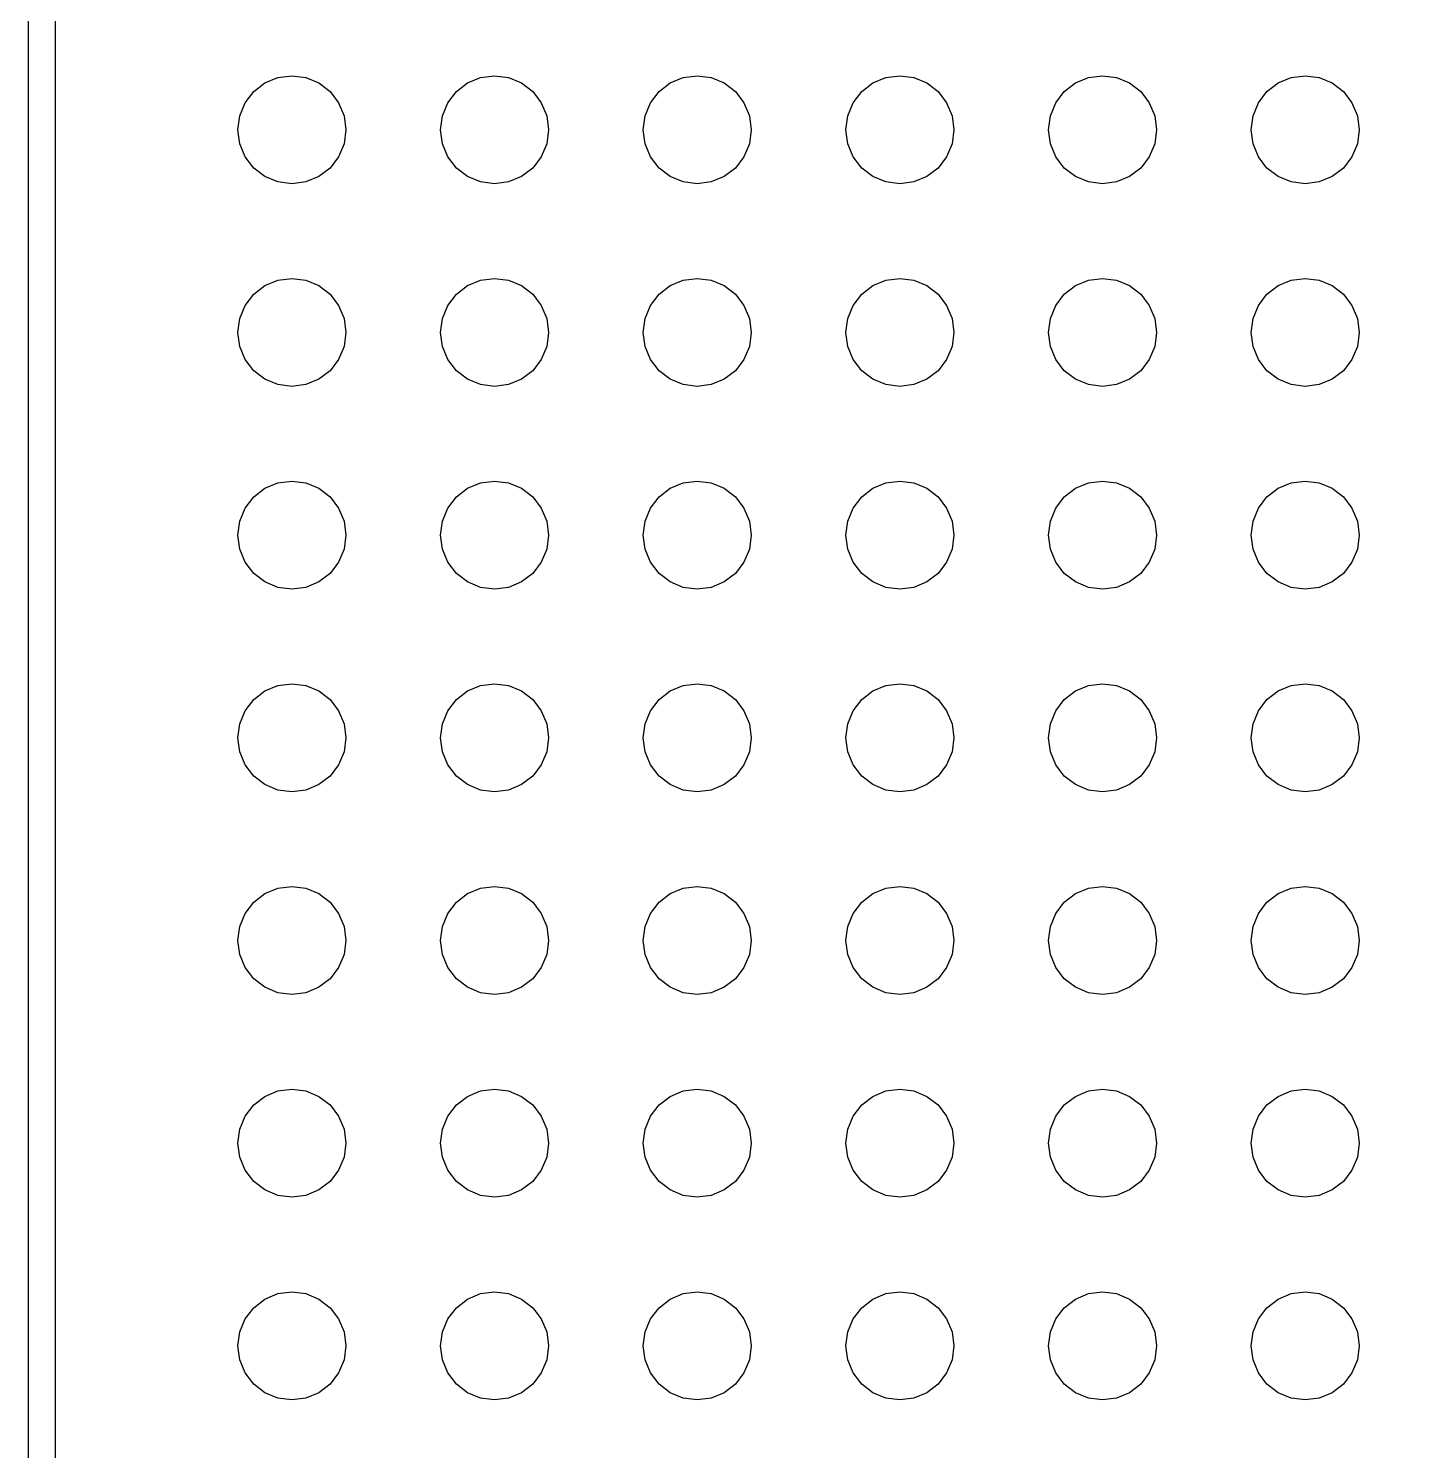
# Model space of a CAD drawing. Header units: millimetres. Extents: x 2562 to 7288, y 778 to 5635.
# Drawn here: x 5131.6 to 5141.8, y 2015.45 to 2025.97 of the extents above; entities that cross this region are included whole.
import ezdxf

# ---------------------------------------------------------------- set-up
doc = ezdxf.new("R2010")
doc.units = ezdxf.units.MM
doc.layers.add('0-gnl-gor3', color=252, linetype='Continuous')

msp = doc.modelspace()

# ---------------------------------------------------------------- linework, layer by layer
at = {"layer": '0-gnl-gor3'}
for p, q in [((5133.272, 2025.505), (5133.355, 2025.569)), ((5133.355, 2025.569), (5133.451, 2025.609)), ((5133.451, 2025.609), (5133.555, 2025.622)), ((5133.555, 2025.622), (5133.658, 2025.609)), ((5133.658, 2025.609), (5133.755, 2025.569)), ((5133.755, 2025.569), (5133.838, 2025.505)), ((5134.772, 2025.505), (5134.855, 2025.569)), ((5134.855, 2025.569), (5134.951, 2025.609)), ((5134.951, 2025.609), (5135.055, 2025.622)), ((5135.055, 2025.622), (5135.158, 2025.609)), ((5135.158, 2025.609), (5135.255, 2025.569)), ((5135.255, 2025.569), (5135.338, 2025.505)), ((5136.272, 2025.505), (5136.355, 2025.569)), ((5136.355, 2025.569), (5136.451, 2025.609)), ((5136.451, 2025.609), (5136.555, 2025.622)), ((5136.555, 2025.622), (5136.658, 2025.609)), ((5136.658, 2025.609), (5136.755, 2025.569)), ((5136.755, 2025.569), (5136.838, 2025.505)), ((5137.772, 2025.505), (5137.855, 2025.569)), ((5137.855, 2025.569), (5137.951, 2025.609)), ((5137.951, 2025.609), (5138.055, 2025.622)), ((5138.055, 2025.622), (5138.158, 2025.609)), ((5138.158, 2025.609), (5138.255, 2025.569)), ((5138.255, 2025.569), (5138.338, 2025.505)), ((5139.272, 2025.505), (5139.355, 2025.569)), ((5139.355, 2025.569), (5139.451, 2025.609)), ((5139.451, 2025.609), (5139.555, 2025.622)), ((5139.555, 2025.622), (5139.658, 2025.609)), ((5139.658, 2025.609), (5139.755, 2025.569)), ((5139.755, 2025.569), (5139.838, 2025.505)), ((5140.772, 2025.505), (5140.855, 2025.569)), ((5140.855, 2025.569), (5140.951, 2025.609)), ((5140.951, 2025.609), (5141.055, 2025.622)), ((5141.055, 2025.622), (5141.158, 2025.609)), ((5141.158, 2025.609), (5141.255, 2025.569)), ((5141.255, 2025.569), (5141.338, 2025.505)), ((5133.209, 2025.422), (5133.272, 2025.505)), ((5133.838, 2025.505), (5133.901, 2025.422)), ((5134.709, 2025.422), (5134.772, 2025.505)), ((5135.338, 2025.505), (5135.401, 2025.422)), ((5136.209, 2025.422), (5136.272, 2025.505)), ((5136.838, 2025.505), (5136.901, 2025.422)), ((5137.709, 2025.422), (5137.772, 2025.505)), ((5138.338, 2025.505), (5138.401, 2025.422)), ((5139.209, 2025.422), (5139.272, 2025.505)), ((5139.838, 2025.505), (5139.901, 2025.422)), ((5140.709, 2025.422), (5140.772, 2025.505)), ((5141.338, 2025.505), (5141.401, 2025.422)), ((5133.169, 2025.326), (5133.209, 2025.422)), ((5133.901, 2025.422), (5133.941, 2025.326)), ((5134.669, 2025.326), (5134.709, 2025.422)), ((5135.401, 2025.422), (5135.441, 2025.326)), ((5136.169, 2025.326), (5136.209, 2025.422)), ((5136.901, 2025.422), (5136.941, 2025.326)), ((5137.669, 2025.326), (5137.709, 2025.422)), ((5138.401, 2025.422), (5138.441, 2025.326)), ((5139.169, 2025.326), (5139.209, 2025.422)), ((5139.901, 2025.422), (5139.941, 2025.326)), ((5140.669, 2025.326), (5140.709, 2025.422)), ((5141.401, 2025.422), (5141.441, 2025.326)), ((5133.155, 2025.222), (5133.169, 2025.326)), ((5133.941, 2025.326), (5133.955, 2025.222)), ((5134.655, 2025.222), (5134.669, 2025.326)), ((5135.441, 2025.326), (5135.455, 2025.222)), ((5136.155, 2025.222), (5136.169, 2025.326)), ((5136.941, 2025.326), (5136.955, 2025.222)), ((5137.655, 2025.222), (5137.669, 2025.326)), ((5138.441, 2025.326), (5138.455, 2025.222)), ((5139.155, 2025.222), (5139.169, 2025.326)), ((5139.941, 2025.326), (5139.955, 2025.222)), ((5140.655, 2025.222), (5140.669, 2025.326)), ((5141.441, 2025.326), (5141.455, 2025.222)), ((5133.169, 2025.119), (5133.155, 2025.222)), ((5133.955, 2025.222), (5133.941, 2025.119)), ((5134.669, 2025.119), (5134.655, 2025.222)), ((5135.455, 2025.222), (5135.441, 2025.119)), ((5136.169, 2025.119), (5136.155, 2025.222)), ((5136.955, 2025.222), (5136.941, 2025.119)), ((5137.669, 2025.119), (5137.655, 2025.222)), ((5138.455, 2025.222), (5138.441, 2025.119)), ((5139.169, 2025.119), (5139.155, 2025.222)), ((5139.955, 2025.222), (5139.941, 2025.119)), ((5140.669, 2025.119), (5140.655, 2025.222)), ((5141.455, 2025.222), (5141.441, 2025.119)), ((5133.209, 2025.022), (5133.169, 2025.119)), ((5133.272, 2024.939), (5133.209, 2025.022)), ((5133.901, 2025.022), (5133.838, 2024.939)), ((5133.941, 2025.119), (5133.901, 2025.022)), ((5134.709, 2025.022), (5134.669, 2025.119)), ((5134.772, 2024.939), (5134.709, 2025.022)), ((5135.401, 2025.022), (5135.338, 2024.939)), ((5135.441, 2025.119), (5135.401, 2025.022)), ((5136.209, 2025.022), (5136.169, 2025.119)), ((5136.272, 2024.939), (5136.209, 2025.022)), ((5136.901, 2025.022), (5136.838, 2024.939)), ((5136.941, 2025.119), (5136.901, 2025.022)), ((5137.709, 2025.022), (5137.669, 2025.119)), ((5137.772, 2024.939), (5137.709, 2025.022)), ((5138.401, 2025.022), (5138.338, 2024.939)), ((5138.441, 2025.119), (5138.401, 2025.022)), ((5139.209, 2025.022), (5139.169, 2025.119)), ((5139.272, 2024.939), (5139.209, 2025.022)), ((5139.901, 2025.022), (5139.838, 2024.939)), ((5139.941, 2025.119), (5139.901, 2025.022)), ((5140.709, 2025.022), (5140.669, 2025.119)), ((5140.772, 2024.939), (5140.709, 2025.022)), ((5141.401, 2025.022), (5141.338, 2024.939)), ((5141.441, 2025.119), (5141.401, 2025.022)), ((5133.355, 2024.876), (5133.272, 2024.939)), ((5133.838, 2024.939), (5133.755, 2024.876)), ((5134.855, 2024.876), (5134.772, 2024.939)), ((5135.338, 2024.939), (5135.255, 2024.876)), ((5136.355, 2024.876), (5136.272, 2024.939)), ((5136.838, 2024.939), (5136.755, 2024.876)), ((5137.855, 2024.876), (5137.772, 2024.939)), ((5138.338, 2024.939), (5138.255, 2024.876)), ((5139.355, 2024.876), (5139.272, 2024.939)), ((5139.838, 2024.939), (5139.755, 2024.876)), ((5140.855, 2024.876), (5140.772, 2024.939)), ((5141.338, 2024.939), (5141.255, 2024.876)), ((5133.451, 2024.836), (5133.355, 2024.876)), ((5133.555, 2024.822), (5133.451, 2024.836)), ((5133.658, 2024.836), (5133.555, 2024.822)), ((5133.755, 2024.876), (5133.658, 2024.836)), ((5134.951, 2024.836), (5134.855, 2024.876)), ((5135.055, 2024.822), (5134.951, 2024.836)), ((5135.158, 2024.836), (5135.055, 2024.822)), ((5135.255, 2024.876), (5135.158, 2024.836)), ((5136.451, 2024.836), (5136.355, 2024.876)), ((5136.555, 2024.822), (5136.451, 2024.836)), ((5136.658, 2024.836), (5136.555, 2024.822)), ((5136.755, 2024.876), (5136.658, 2024.836)), ((5137.951, 2024.836), (5137.855, 2024.876)), ((5138.055, 2024.822), (5137.951, 2024.836)), ((5138.158, 2024.836), (5138.055, 2024.822)), ((5138.255, 2024.876), (5138.158, 2024.836)), ((5139.451, 2024.836), (5139.355, 2024.876)), ((5139.555, 2024.822), (5139.451, 2024.836)), ((5139.658, 2024.836), (5139.555, 2024.822)), ((5139.755, 2024.876), (5139.658, 2024.836)), ((5140.951, 2024.836), (5140.855, 2024.876)), ((5141.055, 2024.822), (5140.951, 2024.836)), ((5141.158, 2024.836), (5141.055, 2024.822)), ((5141.255, 2024.876), (5141.158, 2024.836)), ((5133.355, 2024.069), (5133.451, 2024.109)), ((5133.451, 2024.109), (5133.555, 2024.122)), ((5133.555, 2024.122), (5133.658, 2024.109)), ((5133.658, 2024.109), (5133.755, 2024.069)), ((5134.855, 2024.069), (5134.951, 2024.109)), ((5134.951, 2024.109), (5135.055, 2024.122)), ((5135.055, 2024.122), (5135.158, 2024.109)), ((5135.158, 2024.109), (5135.255, 2024.069)), ((5136.355, 2024.069), (5136.451, 2024.109)), ((5136.451, 2024.109), (5136.555, 2024.122)), ((5136.555, 2024.122), (5136.658, 2024.109)), ((5136.658, 2024.109), (5136.755, 2024.069)), ((5137.855, 2024.069), (5137.951, 2024.109)), ((5137.951, 2024.109), (5138.055, 2024.122)), ((5138.055, 2024.122), (5138.158, 2024.109)), ((5138.158, 2024.109), (5138.255, 2024.069)), ((5139.355, 2024.069), (5139.451, 2024.109)), ((5139.451, 2024.109), (5139.555, 2024.122)), ((5139.555, 2024.122), (5139.658, 2024.109)), ((5139.658, 2024.109), (5139.755, 2024.069)), ((5140.855, 2024.069), (5140.951, 2024.109)), ((5140.951, 2024.109), (5141.055, 2024.122)), ((5141.055, 2024.122), (5141.158, 2024.109)), ((5141.158, 2024.109), (5141.255, 2024.069)), ((5133.209, 2023.922), (5133.272, 2024.005)), ((5133.272, 2024.005), (5133.355, 2024.069)), ((5133.755, 2024.069), (5133.838, 2024.005)), ((5133.838, 2024.005), (5133.901, 2023.922)), ((5134.709, 2023.922), (5134.772, 2024.005)), ((5134.772, 2024.005), (5134.855, 2024.069)), ((5135.255, 2024.069), (5135.338, 2024.005)), ((5135.338, 2024.005), (5135.401, 2023.922)), ((5136.209, 2023.922), (5136.272, 2024.005)), ((5136.272, 2024.005), (5136.355, 2024.069)), ((5136.755, 2024.069), (5136.838, 2024.005)), ((5136.838, 2024.005), (5136.901, 2023.922)), ((5137.709, 2023.922), (5137.772, 2024.005)), ((5137.772, 2024.005), (5137.855, 2024.069)), ((5138.255, 2024.069), (5138.338, 2024.005)), ((5138.338, 2024.005), (5138.401, 2023.922)), ((5139.209, 2023.922), (5139.272, 2024.005)), ((5139.272, 2024.005), (5139.355, 2024.069)), ((5139.755, 2024.069), (5139.838, 2024.005)), ((5139.838, 2024.005), (5139.901, 2023.922)), ((5140.709, 2023.922), (5140.772, 2024.005)), ((5140.772, 2024.005), (5140.855, 2024.069)), ((5141.255, 2024.069), (5141.338, 2024.005)), ((5141.338, 2024.005), (5141.401, 2023.922)), ((5133.169, 2023.826), (5133.209, 2023.922)), ((5133.901, 2023.922), (5133.941, 2023.826)), ((5134.669, 2023.826), (5134.709, 2023.922)), ((5135.401, 2023.922), (5135.441, 2023.826)), ((5136.169, 2023.826), (5136.209, 2023.922)), ((5136.901, 2023.922), (5136.941, 2023.826)), ((5137.669, 2023.826), (5137.709, 2023.922)), ((5138.401, 2023.922), (5138.441, 2023.826)), ((5139.169, 2023.826), (5139.209, 2023.922)), ((5139.901, 2023.922), (5139.941, 2023.826)), ((5140.669, 2023.826), (5140.709, 2023.922)), ((5141.401, 2023.922), (5141.441, 2023.826)), ((5133.155, 2023.722), (5133.169, 2023.826)), ((5133.941, 2023.826), (5133.955, 2023.722)), ((5134.655, 2023.722), (5134.669, 2023.826)), ((5135.441, 2023.826), (5135.455, 2023.722)), ((5136.155, 2023.722), (5136.169, 2023.826)), ((5136.941, 2023.826), (5136.955, 2023.722)), ((5137.655, 2023.722), (5137.669, 2023.826)), ((5138.441, 2023.826), (5138.455, 2023.722)), ((5139.155, 2023.722), (5139.169, 2023.826)), ((5139.941, 2023.826), (5139.955, 2023.722)), ((5140.655, 2023.722), (5140.669, 2023.826)), ((5141.441, 2023.826), (5141.455, 2023.722)), ((5133.169, 2023.619), (5133.155, 2023.722)), ((5133.955, 2023.722), (5133.941, 2023.619)), ((5134.669, 2023.619), (5134.655, 2023.722)), ((5135.455, 2023.722), (5135.441, 2023.619)), ((5136.169, 2023.619), (5136.155, 2023.722)), ((5136.955, 2023.722), (5136.941, 2023.619)), ((5137.669, 2023.619), (5137.655, 2023.722)), ((5138.455, 2023.722), (5138.441, 2023.619)), ((5139.169, 2023.619), (5139.155, 2023.722)), ((5139.955, 2023.722), (5139.941, 2023.619)), ((5140.669, 2023.619), (5140.655, 2023.722)), ((5141.455, 2023.722), (5141.441, 2023.619)), ((5133.209, 2023.522), (5133.169, 2023.619)), ((5133.941, 2023.619), (5133.901, 2023.522)), ((5134.709, 2023.522), (5134.669, 2023.619)), ((5135.441, 2023.619), (5135.401, 2023.522)), ((5136.209, 2023.522), (5136.169, 2023.619)), ((5136.941, 2023.619), (5136.901, 2023.522)), ((5137.709, 2023.522), (5137.669, 2023.619)), ((5138.441, 2023.619), (5138.401, 2023.522)), ((5139.209, 2023.522), (5139.169, 2023.619)), ((5139.941, 2023.619), (5139.901, 2023.522)), ((5140.709, 2023.522), (5140.669, 2023.619)), ((5141.441, 2023.619), (5141.401, 2023.522)), ((5133.272, 2023.439), (5133.209, 2023.522)), ((5133.901, 2023.522), (5133.838, 2023.439)), ((5134.772, 2023.439), (5134.709, 2023.522)), ((5135.401, 2023.522), (5135.338, 2023.439)), ((5136.272, 2023.439), (5136.209, 2023.522)), ((5136.901, 2023.522), (5136.838, 2023.439)), ((5137.772, 2023.439), (5137.709, 2023.522)), ((5138.401, 2023.522), (5138.338, 2023.439)), ((5139.272, 2023.439), (5139.209, 2023.522)), ((5139.901, 2023.522), (5139.838, 2023.439)), ((5140.772, 2023.439), (5140.709, 2023.522)), ((5141.401, 2023.522), (5141.338, 2023.439)), ((5133.355, 2023.376), (5133.272, 2023.439)), ((5133.451, 2023.336), (5133.355, 2023.376)), ((5133.555, 2023.322), (5133.451, 2023.336)), ((5133.658, 2023.336), (5133.555, 2023.322)), ((5133.755, 2023.376), (5133.658, 2023.336)), ((5133.838, 2023.439), (5133.755, 2023.376)), ((5134.855, 2023.376), (5134.772, 2023.439)), ((5134.951, 2023.336), (5134.855, 2023.376)), ((5135.055, 2023.322), (5134.951, 2023.336)), ((5135.158, 2023.336), (5135.055, 2023.322)), ((5135.255, 2023.376), (5135.158, 2023.336)), ((5135.338, 2023.439), (5135.255, 2023.376)), ((5136.355, 2023.376), (5136.272, 2023.439)), ((5136.451, 2023.336), (5136.355, 2023.376)), ((5136.555, 2023.322), (5136.451, 2023.336)), ((5136.658, 2023.336), (5136.555, 2023.322)), ((5136.755, 2023.376), (5136.658, 2023.336)), ((5136.838, 2023.439), (5136.755, 2023.376)), ((5137.855, 2023.376), (5137.772, 2023.439)), ((5137.951, 2023.336), (5137.855, 2023.376)), ((5138.055, 2023.322), (5137.951, 2023.336)), ((5138.158, 2023.336), (5138.055, 2023.322)), ((5138.255, 2023.376), (5138.158, 2023.336)), ((5138.338, 2023.439), (5138.255, 2023.376)), ((5139.355, 2023.376), (5139.272, 2023.439)), ((5139.451, 2023.336), (5139.355, 2023.376)), ((5139.555, 2023.322), (5139.451, 2023.336)), ((5139.658, 2023.336), (5139.555, 2023.322)), ((5139.755, 2023.376), (5139.658, 2023.336)), ((5139.838, 2023.439), (5139.755, 2023.376)), ((5140.855, 2023.376), (5140.772, 2023.439)), ((5140.951, 2023.336), (5140.855, 2023.376)), ((5141.055, 2023.322), (5140.951, 2023.336)), ((5141.158, 2023.336), (5141.055, 2023.322)), ((5141.255, 2023.376), (5141.158, 2023.336)), ((5141.338, 2023.439), (5141.255, 2023.376)), ((5133.355, 2022.569), (5133.451, 2022.609)), ((5133.451, 2022.609), (5133.555, 2022.622)), ((5133.555, 2022.622), (5133.658, 2022.609)), ((5133.658, 2022.609), (5133.755, 2022.569)), ((5134.855, 2022.569), (5134.951, 2022.609)), ((5134.951, 2022.609), (5135.055, 2022.622)), ((5135.055, 2022.622), (5135.158, 2022.609)), ((5135.158, 2022.609), (5135.255, 2022.569)), ((5136.355, 2022.569), (5136.451, 2022.609)), ((5136.451, 2022.609), (5136.555, 2022.622)), ((5136.555, 2022.622), (5136.658, 2022.609)), ((5136.658, 2022.609), (5136.755, 2022.569)), ((5137.855, 2022.569), (5137.951, 2022.609)), ((5137.951, 2022.609), (5138.055, 2022.622)), ((5138.055, 2022.622), (5138.158, 2022.609)), ((5138.158, 2022.609), (5138.255, 2022.569)), ((5139.355, 2022.569), (5139.451, 2022.609)), ((5139.451, 2022.609), (5139.555, 2022.622)), ((5139.555, 2022.622), (5139.658, 2022.609)), ((5139.658, 2022.609), (5139.755, 2022.569)), ((5140.855, 2022.569), (5140.951, 2022.609)), ((5140.951, 2022.609), (5141.055, 2022.622)), ((5141.055, 2022.622), (5141.158, 2022.609)), ((5141.158, 2022.609), (5141.255, 2022.569)), ((5133.209, 2022.422), (5133.272, 2022.505)), ((5133.272, 2022.505), (5133.355, 2022.569)), ((5133.755, 2022.569), (5133.838, 2022.505)), ((5133.838, 2022.505), (5133.901, 2022.422)), ((5134.709, 2022.422), (5134.772, 2022.505)), ((5134.772, 2022.505), (5134.855, 2022.569)), ((5135.255, 2022.569), (5135.338, 2022.505)), ((5135.338, 2022.505), (5135.401, 2022.422)), ((5136.209, 2022.422), (5136.272, 2022.505)), ((5136.272, 2022.505), (5136.355, 2022.569)), ((5136.755, 2022.569), (5136.838, 2022.505)), ((5136.838, 2022.505), (5136.901, 2022.422)), ((5137.709, 2022.422), (5137.772, 2022.505)), ((5137.772, 2022.505), (5137.855, 2022.569)), ((5138.255, 2022.569), (5138.338, 2022.505)), ((5138.338, 2022.505), (5138.401, 2022.422)), ((5139.209, 2022.422), (5139.272, 2022.505)), ((5139.272, 2022.505), (5139.355, 2022.569)), ((5139.755, 2022.569), (5139.838, 2022.505)), ((5139.838, 2022.505), (5139.901, 2022.422)), ((5140.709, 2022.422), (5140.772, 2022.505)), ((5140.772, 2022.505), (5140.855, 2022.569)), ((5141.255, 2022.569), (5141.338, 2022.505)), ((5141.338, 2022.505), (5141.401, 2022.422)), ((5133.169, 2022.326), (5133.209, 2022.422)), ((5133.901, 2022.422), (5133.941, 2022.326)), ((5134.669, 2022.326), (5134.709, 2022.422)), ((5135.401, 2022.422), (5135.441, 2022.326)), ((5136.169, 2022.326), (5136.209, 2022.422)), ((5136.901, 2022.422), (5136.941, 2022.326)), ((5137.669, 2022.326), (5137.709, 2022.422)), ((5138.401, 2022.422), (5138.441, 2022.326)), ((5139.169, 2022.326), (5139.209, 2022.422)), ((5139.901, 2022.422), (5139.941, 2022.326)), ((5140.669, 2022.326), (5140.709, 2022.422)), ((5141.401, 2022.422), (5141.441, 2022.326)), ((5133.155, 2022.222), (5133.169, 2022.326)), ((5133.941, 2022.326), (5133.955, 2022.222)), ((5134.655, 2022.222), (5134.669, 2022.326)), ((5135.441, 2022.326), (5135.455, 2022.222)), ((5136.155, 2022.222), (5136.169, 2022.326)), ((5136.941, 2022.326), (5136.955, 2022.222)), ((5137.655, 2022.222), (5137.669, 2022.326)), ((5138.441, 2022.326), (5138.455, 2022.222)), ((5139.155, 2022.222), (5139.169, 2022.326)), ((5139.941, 2022.326), (5139.955, 2022.222)), ((5140.655, 2022.222), (5140.669, 2022.326)), ((5141.441, 2022.326), (5141.455, 2022.222)), ((5133.169, 2022.119), (5133.155, 2022.222)), ((5133.955, 2022.222), (5133.941, 2022.119)), ((5134.669, 2022.119), (5134.655, 2022.222)), ((5135.455, 2022.222), (5135.441, 2022.119)), ((5136.169, 2022.119), (5136.155, 2022.222)), ((5136.955, 2022.222), (5136.941, 2022.119)), ((5137.669, 2022.119), (5137.655, 2022.222)), ((5138.455, 2022.222), (5138.441, 2022.119)), ((5139.169, 2022.119), (5139.155, 2022.222)), ((5139.955, 2022.222), (5139.941, 2022.119)), ((5140.669, 2022.119), (5140.655, 2022.222)), ((5141.455, 2022.222), (5141.441, 2022.119)), ((5133.209, 2022.022), (5133.169, 2022.119)), ((5133.941, 2022.119), (5133.901, 2022.022)), ((5134.709, 2022.022), (5134.669, 2022.119)), ((5135.441, 2022.119), (5135.401, 2022.022)), ((5136.209, 2022.022), (5136.169, 2022.119)), ((5136.941, 2022.119), (5136.901, 2022.022)), ((5137.709, 2022.022), (5137.669, 2022.119)), ((5138.441, 2022.119), (5138.401, 2022.022)), ((5139.209, 2022.022), (5139.169, 2022.119)), ((5139.941, 2022.119), (5139.901, 2022.022)), ((5140.709, 2022.022), (5140.669, 2022.119)), ((5141.441, 2022.119), (5141.401, 2022.022)), ((5133.272, 2021.939), (5133.209, 2022.022)), ((5133.901, 2022.022), (5133.838, 2021.939)), ((5134.772, 2021.939), (5134.709, 2022.022)), ((5135.401, 2022.022), (5135.338, 2021.939)), ((5136.272, 2021.939), (5136.209, 2022.022)), ((5136.901, 2022.022), (5136.838, 2021.939)), ((5137.772, 2021.939), (5137.709, 2022.022)), ((5138.401, 2022.022), (5138.338, 2021.939)), ((5139.272, 2021.939), (5139.209, 2022.022)), ((5139.901, 2022.022), (5139.838, 2021.939)), ((5140.772, 2021.939), (5140.709, 2022.022)), ((5141.401, 2022.022), (5141.338, 2021.939)), ((5133.355, 2021.876), (5133.272, 2021.939)), ((5133.451, 2021.836), (5133.355, 2021.876)), ((5133.755, 2021.876), (5133.658, 2021.836)), ((5133.838, 2021.939), (5133.755, 2021.876)), ((5134.855, 2021.876), (5134.772, 2021.939)), ((5134.951, 2021.836), (5134.855, 2021.876)), ((5135.255, 2021.876), (5135.158, 2021.836)), ((5135.338, 2021.939), (5135.255, 2021.876)), ((5136.355, 2021.876), (5136.272, 2021.939)), ((5136.451, 2021.836), (5136.355, 2021.876)), ((5136.755, 2021.876), (5136.658, 2021.836)), ((5136.838, 2021.939), (5136.755, 2021.876)), ((5137.855, 2021.876), (5137.772, 2021.939)), ((5137.951, 2021.836), (5137.855, 2021.876)), ((5138.255, 2021.876), (5138.158, 2021.836)), ((5138.338, 2021.939), (5138.255, 2021.876)), ((5139.355, 2021.876), (5139.272, 2021.939)), ((5139.451, 2021.836), (5139.355, 2021.876)), ((5139.755, 2021.876), (5139.658, 2021.836)), ((5139.838, 2021.939), (5139.755, 2021.876)), ((5140.855, 2021.876), (5140.772, 2021.939)), ((5140.951, 2021.836), (5140.855, 2021.876)), ((5141.255, 2021.876), (5141.158, 2021.836)), ((5141.338, 2021.939), (5141.255, 2021.876)), ((5133.555, 2021.822), (5133.451, 2021.836)), ((5133.658, 2021.836), (5133.555, 2021.822)), ((5135.055, 2021.822), (5134.951, 2021.836)), ((5135.158, 2021.836), (5135.055, 2021.822)), ((5136.555, 2021.822), (5136.451, 2021.836)), ((5136.658, 2021.836), (5136.555, 2021.822)), ((5138.055, 2021.822), (5137.951, 2021.836)), ((5138.158, 2021.836), (5138.055, 2021.822)), ((5139.555, 2021.822), (5139.451, 2021.836)), ((5139.658, 2021.836), (5139.555, 2021.822)), ((5141.055, 2021.822), (5140.951, 2021.836)), ((5141.158, 2021.836), (5141.055, 2021.822)), ((5133.272, 2021.005), (5133.355, 2021.069)), ((5133.355, 2021.069), (5133.451, 2021.109)), ((5133.451, 2021.109), (5133.555, 2021.122)), ((5133.555, 2021.122), (5133.658, 2021.109)), ((5133.658, 2021.109), (5133.755, 2021.069)), ((5133.755, 2021.069), (5133.838, 2021.005)), ((5134.772, 2021.005), (5134.855, 2021.069)), ((5134.855, 2021.069), (5134.951, 2021.109)), ((5134.951, 2021.109), (5135.055, 2021.122)), ((5135.055, 2021.122), (5135.158, 2021.109)), ((5135.158, 2021.109), (5135.255, 2021.069)), ((5135.255, 2021.069), (5135.338, 2021.005)), ((5136.272, 2021.005), (5136.355, 2021.069)), ((5136.355, 2021.069), (5136.451, 2021.109)), ((5136.451, 2021.109), (5136.555, 2021.122)), ((5136.555, 2021.122), (5136.658, 2021.109)), ((5136.658, 2021.109), (5136.755, 2021.069)), ((5136.755, 2021.069), (5136.838, 2021.005)), ((5137.772, 2021.005), (5137.855, 2021.069)), ((5137.855, 2021.069), (5137.951, 2021.109)), ((5137.951, 2021.109), (5138.055, 2021.122)), ((5138.055, 2021.122), (5138.158, 2021.109)), ((5138.158, 2021.109), (5138.255, 2021.069)), ((5138.255, 2021.069), (5138.338, 2021.005)), ((5139.272, 2021.005), (5139.355, 2021.069)), ((5139.355, 2021.069), (5139.451, 2021.109)), ((5139.451, 2021.109), (5139.555, 2021.122)), ((5139.555, 2021.122), (5139.658, 2021.109)), ((5139.658, 2021.109), (5139.755, 2021.069)), ((5139.755, 2021.069), (5139.838, 2021.005)), ((5140.772, 2021.005), (5140.855, 2021.069)), ((5140.855, 2021.069), (5140.951, 2021.109)), ((5140.951, 2021.109), (5141.055, 2021.122)), ((5141.055, 2021.122), (5141.158, 2021.109)), ((5141.158, 2021.109), (5141.255, 2021.069)), ((5141.255, 2021.069), (5141.338, 2021.005)), ((5133.169, 2020.826), (5133.209, 2020.922)), ((5133.209, 2020.922), (5133.272, 2021.005)), ((5133.838, 2021.005), (5133.901, 2020.922)), ((5133.901, 2020.922), (5133.941, 2020.826)), ((5134.669, 2020.826), (5134.709, 2020.922)), ((5134.709, 2020.922), (5134.772, 2021.005)), ((5135.338, 2021.005), (5135.401, 2020.922)), ((5135.401, 2020.922), (5135.441, 2020.826)), ((5136.169, 2020.826), (5136.209, 2020.922)), ((5136.209, 2020.922), (5136.272, 2021.005)), ((5136.838, 2021.005), (5136.901, 2020.922)), ((5136.901, 2020.922), (5136.941, 2020.826)), ((5137.669, 2020.826), (5137.709, 2020.922)), ((5137.709, 2020.922), (5137.772, 2021.005)), ((5138.338, 2021.005), (5138.401, 2020.922)), ((5138.401, 2020.922), (5138.441, 2020.826)), ((5139.169, 2020.826), (5139.209, 2020.922)), ((5139.209, 2020.922), (5139.272, 2021.005)), ((5139.838, 2021.005), (5139.901, 2020.922)), ((5139.901, 2020.922), (5139.941, 2020.826)), ((5140.669, 2020.826), (5140.709, 2020.922)), ((5140.709, 2020.922), (5140.772, 2021.005)), ((5141.338, 2021.005), (5141.401, 2020.922)), ((5141.401, 2020.922), (5141.441, 2020.826)), ((5133.155, 2020.722), (5133.169, 2020.826)), ((5133.941, 2020.826), (5133.955, 2020.722)), ((5134.655, 2020.722), (5134.669, 2020.826)), ((5135.441, 2020.826), (5135.455, 2020.722)), ((5136.155, 2020.722), (5136.169, 2020.826)), ((5136.941, 2020.826), (5136.955, 2020.722)), ((5137.655, 2020.722), (5137.669, 2020.826)), ((5138.441, 2020.826), (5138.455, 2020.722)), ((5139.155, 2020.722), (5139.169, 2020.826)), ((5139.941, 2020.826), (5139.955, 2020.722)), ((5140.655, 2020.722), (5140.669, 2020.826)), ((5141.441, 2020.826), (5141.455, 2020.722)), ((5133.169, 2020.619), (5133.155, 2020.722)), ((5133.955, 2020.722), (5133.941, 2020.619)), ((5134.669, 2020.619), (5134.655, 2020.722)), ((5135.455, 2020.722), (5135.441, 2020.619)), ((5136.169, 2020.619), (5136.155, 2020.722)), ((5136.955, 2020.722), (5136.941, 2020.619)), ((5137.669, 2020.619), (5137.655, 2020.722)), ((5138.455, 2020.722), (5138.441, 2020.619)), ((5139.169, 2020.619), (5139.155, 2020.722)), ((5139.955, 2020.722), (5139.941, 2020.619)), ((5140.669, 2020.619), (5140.655, 2020.722)), ((5141.455, 2020.722), (5141.441, 2020.619)), ((5133.209, 2020.522), (5133.169, 2020.619)), ((5133.941, 2020.619), (5133.901, 2020.522)), ((5134.709, 2020.522), (5134.669, 2020.619)), ((5135.441, 2020.619), (5135.401, 2020.522)), ((5136.209, 2020.522), (5136.169, 2020.619)), ((5136.941, 2020.619), (5136.901, 2020.522)), ((5137.709, 2020.522), (5137.669, 2020.619)), ((5138.441, 2020.619), (5138.401, 2020.522)), ((5139.209, 2020.522), (5139.169, 2020.619)), ((5139.941, 2020.619), (5139.901, 2020.522)), ((5140.709, 2020.522), (5140.669, 2020.619)), ((5141.441, 2020.619), (5141.401, 2020.522)), ((5133.272, 2020.439), (5133.209, 2020.522)), ((5133.901, 2020.522), (5133.838, 2020.439)), ((5134.772, 2020.439), (5134.709, 2020.522)), ((5135.401, 2020.522), (5135.338, 2020.439)), ((5136.272, 2020.439), (5136.209, 2020.522)), ((5136.901, 2020.522), (5136.838, 2020.439)), ((5137.772, 2020.439), (5137.709, 2020.522)), ((5138.401, 2020.522), (5138.338, 2020.439)), ((5139.272, 2020.439), (5139.209, 2020.522)), ((5139.901, 2020.522), (5139.838, 2020.439)), ((5140.772, 2020.439), (5140.709, 2020.522)), ((5141.401, 2020.522), (5141.338, 2020.439)), ((5133.355, 2020.376), (5133.272, 2020.439)), ((5133.838, 2020.439), (5133.755, 2020.376)), ((5134.855, 2020.376), (5134.772, 2020.439)), ((5135.338, 2020.439), (5135.255, 2020.376)), ((5136.355, 2020.376), (5136.272, 2020.439)), ((5136.838, 2020.439), (5136.755, 2020.376)), ((5137.855, 2020.376), (5137.772, 2020.439)), ((5138.338, 2020.439), (5138.255, 2020.376)), ((5139.355, 2020.376), (5139.272, 2020.439)), ((5139.838, 2020.439), (5139.755, 2020.376)), ((5140.855, 2020.376), (5140.772, 2020.439)), ((5141.338, 2020.439), (5141.255, 2020.376)), ((5133.451, 2020.336), (5133.355, 2020.376)), ((5133.555, 2020.322), (5133.451, 2020.336)), ((5133.658, 2020.336), (5133.555, 2020.322)), ((5133.755, 2020.376), (5133.658, 2020.336)), ((5134.951, 2020.336), (5134.855, 2020.376)), ((5135.055, 2020.322), (5134.951, 2020.336)), ((5135.158, 2020.336), (5135.055, 2020.322)), ((5135.255, 2020.376), (5135.158, 2020.336)), ((5136.451, 2020.336), (5136.355, 2020.376)), ((5136.555, 2020.322), (5136.451, 2020.336)), ((5136.658, 2020.336), (5136.555, 2020.322)), ((5136.755, 2020.376), (5136.658, 2020.336)), ((5137.951, 2020.336), (5137.855, 2020.376)), ((5138.055, 2020.322), (5137.951, 2020.336)), ((5138.158, 2020.336), (5138.055, 2020.322)), ((5138.255, 2020.376), (5138.158, 2020.336)), ((5139.451, 2020.336), (5139.355, 2020.376)), ((5139.555, 2020.322), (5139.451, 2020.336)), ((5139.658, 2020.336), (5139.555, 2020.322)), ((5139.755, 2020.376), (5139.658, 2020.336)), ((5140.951, 2020.336), (5140.855, 2020.376)), ((5141.055, 2020.322), (5140.951, 2020.336)), ((5141.158, 2020.336), (5141.055, 2020.322)), ((5141.255, 2020.376), (5141.158, 2020.336)), ((5133.272, 2019.505), (5133.355, 2019.569)), ((5133.355, 2019.569), (5133.451, 2019.609)), ((5133.451, 2019.609), (5133.555, 2019.622)), ((5133.555, 2019.622), (5133.658, 2019.609)), ((5133.658, 2019.609), (5133.755, 2019.569)), ((5133.755, 2019.569), (5133.838, 2019.505)), ((5134.772, 2019.505), (5134.855, 2019.569)), ((5134.855, 2019.569), (5134.951, 2019.609)), ((5134.951, 2019.609), (5135.055, 2019.622)), ((5135.055, 2019.622), (5135.158, 2019.609)), ((5135.158, 2019.609), (5135.255, 2019.569)), ((5135.255, 2019.569), (5135.338, 2019.505)), ((5136.272, 2019.505), (5136.355, 2019.569)), ((5136.355, 2019.569), (5136.451, 2019.609)), ((5136.451, 2019.609), (5136.555, 2019.622)), ((5136.555, 2019.622), (5136.658, 2019.609)), ((5136.658, 2019.609), (5136.755, 2019.569)), ((5136.755, 2019.569), (5136.838, 2019.505)), ((5137.772, 2019.505), (5137.855, 2019.569)), ((5137.855, 2019.569), (5137.951, 2019.609)), ((5137.951, 2019.609), (5138.055, 2019.622)), ((5138.055, 2019.622), (5138.158, 2019.609)), ((5138.158, 2019.609), (5138.255, 2019.569)), ((5138.255, 2019.569), (5138.338, 2019.505)), ((5139.272, 2019.505), (5139.355, 2019.569)), ((5139.355, 2019.569), (5139.451, 2019.609)), ((5139.451, 2019.609), (5139.555, 2019.622)), ((5139.555, 2019.622), (5139.658, 2019.609)), ((5139.658, 2019.609), (5139.755, 2019.569)), ((5139.755, 2019.569), (5139.838, 2019.505)), ((5140.772, 2019.505), (5140.855, 2019.569)), ((5140.855, 2019.569), (5140.951, 2019.609)), ((5140.951, 2019.609), (5141.055, 2019.622)), ((5141.055, 2019.622), (5141.158, 2019.609)), ((5141.158, 2019.609), (5141.255, 2019.569)), ((5141.255, 2019.569), (5141.338, 2019.505)), ((5133.209, 2019.422), (5133.272, 2019.505)), ((5133.838, 2019.505), (5133.901, 2019.422)), ((5134.709, 2019.422), (5134.772, 2019.505)), ((5135.338, 2019.505), (5135.401, 2019.422)), ((5136.209, 2019.422), (5136.272, 2019.505)), ((5136.838, 2019.505), (5136.901, 2019.422)), ((5137.709, 2019.422), (5137.772, 2019.505)), ((5138.338, 2019.505), (5138.401, 2019.422)), ((5139.209, 2019.422), (5139.272, 2019.505)), ((5139.838, 2019.505), (5139.901, 2019.422)), ((5140.709, 2019.422), (5140.772, 2019.505)), ((5141.338, 2019.505), (5141.401, 2019.422)), ((5133.169, 2019.326), (5133.209, 2019.422)), ((5133.901, 2019.422), (5133.941, 2019.326)), ((5134.669, 2019.326), (5134.709, 2019.422)), ((5135.401, 2019.422), (5135.441, 2019.326)), ((5136.169, 2019.326), (5136.209, 2019.422)), ((5136.901, 2019.422), (5136.941, 2019.326)), ((5137.669, 2019.326), (5137.709, 2019.422)), ((5138.401, 2019.422), (5138.441, 2019.326)), ((5139.169, 2019.326), (5139.209, 2019.422)), ((5139.901, 2019.422), (5139.941, 2019.326)), ((5140.669, 2019.326), (5140.709, 2019.422)), ((5141.401, 2019.422), (5141.441, 2019.326)), ((5133.155, 2019.222), (5133.169, 2019.326)), ((5133.941, 2019.326), (5133.955, 2019.222)), ((5134.655, 2019.222), (5134.669, 2019.326)), ((5135.441, 2019.326), (5135.455, 2019.222)), ((5136.155, 2019.222), (5136.169, 2019.326)), ((5136.941, 2019.326), (5136.955, 2019.222)), ((5137.655, 2019.222), (5137.669, 2019.326)), ((5138.441, 2019.326), (5138.455, 2019.222)), ((5139.155, 2019.222), (5139.169, 2019.326)), ((5139.941, 2019.326), (5139.955, 2019.222)), ((5140.655, 2019.222), (5140.669, 2019.326)), ((5141.441, 2019.326), (5141.455, 2019.222)), ((5133.169, 2019.119), (5133.155, 2019.222)), ((5133.955, 2019.222), (5133.941, 2019.119)), ((5134.669, 2019.119), (5134.655, 2019.222)), ((5135.455, 2019.222), (5135.441, 2019.119)), ((5136.169, 2019.119), (5136.155, 2019.222)), ((5136.955, 2019.222), (5136.941, 2019.119)), ((5137.669, 2019.119), (5137.655, 2019.222)), ((5138.455, 2019.222), (5138.441, 2019.119)), ((5139.169, 2019.119), (5139.155, 2019.222)), ((5139.955, 2019.222), (5139.941, 2019.119)), ((5140.669, 2019.119), (5140.655, 2019.222)), ((5141.455, 2019.222), (5141.441, 2019.119)), ((5133.209, 2019.022), (5133.169, 2019.119)), ((5133.272, 2018.939), (5133.209, 2019.022)), ((5133.901, 2019.022), (5133.838, 2018.939)), ((5133.941, 2019.119), (5133.901, 2019.022)), ((5134.709, 2019.022), (5134.669, 2019.119)), ((5134.772, 2018.939), (5134.709, 2019.022)), ((5135.401, 2019.022), (5135.338, 2018.939)), ((5135.441, 2019.119), (5135.401, 2019.022)), ((5136.209, 2019.022), (5136.169, 2019.119)), ((5136.272, 2018.939), (5136.209, 2019.022)), ((5136.901, 2019.022), (5136.838, 2018.939)), ((5136.941, 2019.119), (5136.901, 2019.022)), ((5137.709, 2019.022), (5137.669, 2019.119)), ((5137.772, 2018.939), (5137.709, 2019.022)), ((5138.401, 2019.022), (5138.338, 2018.939)), ((5138.441, 2019.119), (5138.401, 2019.022)), ((5139.209, 2019.022), (5139.169, 2019.119)), ((5139.272, 2018.939), (5139.209, 2019.022)), ((5139.901, 2019.022), (5139.838, 2018.939)), ((5139.941, 2019.119), (5139.901, 2019.022)), ((5140.709, 2019.022), (5140.669, 2019.119)), ((5140.772, 2018.939), (5140.709, 2019.022)), ((5141.401, 2019.022), (5141.338, 2018.939)), ((5141.441, 2019.119), (5141.401, 2019.022)), ((5133.355, 2018.876), (5133.272, 2018.939)), ((5133.838, 2018.939), (5133.755, 2018.876)), ((5134.855, 2018.876), (5134.772, 2018.939)), ((5135.338, 2018.939), (5135.255, 2018.876)), ((5136.355, 2018.876), (5136.272, 2018.939)), ((5136.838, 2018.939), (5136.755, 2018.876)), ((5137.855, 2018.876), (5137.772, 2018.939)), ((5138.338, 2018.939), (5138.255, 2018.876)), ((5139.355, 2018.876), (5139.272, 2018.939)), ((5139.838, 2018.939), (5139.755, 2018.876)), ((5140.855, 2018.876), (5140.772, 2018.939)), ((5141.338, 2018.939), (5141.255, 2018.876)), ((5133.451, 2018.836), (5133.355, 2018.876)), ((5133.555, 2018.822), (5133.451, 2018.836)), ((5133.658, 2018.836), (5133.555, 2018.822)), ((5133.755, 2018.876), (5133.658, 2018.836)), ((5134.951, 2018.836), (5134.855, 2018.876)), ((5135.055, 2018.822), (5134.951, 2018.836)), ((5135.158, 2018.836), (5135.055, 2018.822)), ((5135.255, 2018.876), (5135.158, 2018.836)), ((5136.451, 2018.836), (5136.355, 2018.876)), ((5136.555, 2018.822), (5136.451, 2018.836)), ((5136.658, 2018.836), (5136.555, 2018.822)), ((5136.755, 2018.876), (5136.658, 2018.836)), ((5137.951, 2018.836), (5137.855, 2018.876)), ((5138.055, 2018.822), (5137.951, 2018.836)), ((5138.158, 2018.836), (5138.055, 2018.822)), ((5138.255, 2018.876), (5138.158, 2018.836)), ((5139.451, 2018.836), (5139.355, 2018.876)), ((5139.555, 2018.822), (5139.451, 2018.836)), ((5139.658, 2018.836), (5139.555, 2018.822)), ((5139.755, 2018.876), (5139.658, 2018.836)), ((5140.951, 2018.836), (5140.855, 2018.876)), ((5141.055, 2018.822), (5140.951, 2018.836)), ((5141.158, 2018.836), (5141.055, 2018.822)), ((5141.255, 2018.876), (5141.158, 2018.836)), ((5133.355, 2018.069), (5133.451, 2018.109)), ((5133.451, 2018.109), (5133.555, 2018.122)), ((5133.555, 2018.122), (5133.658, 2018.109)), ((5133.658, 2018.109), (5133.755, 2018.069)), ((5134.855, 2018.069), (5134.951, 2018.109)), ((5134.951, 2018.109), (5135.055, 2018.122)), ((5135.055, 2018.122), (5135.158, 2018.109)), ((5135.158, 2018.109), (5135.255, 2018.069)), ((5136.355, 2018.069), (5136.451, 2018.109)), ((5136.451, 2018.109), (5136.555, 2018.122)), ((5136.555, 2018.122), (5136.658, 2018.109)), ((5136.658, 2018.109), (5136.755, 2018.069)), ((5137.855, 2018.069), (5137.951, 2018.109)), ((5137.951, 2018.109), (5138.055, 2018.122)), ((5138.055, 2018.122), (5138.158, 2018.109)), ((5138.158, 2018.109), (5138.255, 2018.069)), ((5139.355, 2018.069), (5139.451, 2018.109)), ((5139.451, 2018.109), (5139.555, 2018.122)), ((5139.555, 2018.122), (5139.658, 2018.109)), ((5139.658, 2018.109), (5139.755, 2018.069)), ((5140.855, 2018.069), (5140.951, 2018.109)), ((5140.951, 2018.109), (5141.055, 2018.122)), ((5141.055, 2018.122), (5141.158, 2018.109)), ((5141.158, 2018.109), (5141.255, 2018.069)), ((5133.209, 2017.922), (5133.272, 2018.005)), ((5133.272, 2018.005), (5133.355, 2018.069)), ((5133.755, 2018.069), (5133.838, 2018.005)), ((5133.838, 2018.005), (5133.901, 2017.922)), ((5134.709, 2017.922), (5134.772, 2018.005)), ((5134.772, 2018.005), (5134.855, 2018.069)), ((5135.255, 2018.069), (5135.338, 2018.005)), ((5135.338, 2018.005), (5135.401, 2017.922)), ((5136.209, 2017.922), (5136.272, 2018.005)), ((5136.272, 2018.005), (5136.355, 2018.069)), ((5136.755, 2018.069), (5136.838, 2018.005)), ((5136.838, 2018.005), (5136.901, 2017.922)), ((5137.709, 2017.922), (5137.772, 2018.005)), ((5137.772, 2018.005), (5137.855, 2018.069)), ((5138.255, 2018.069), (5138.338, 2018.005)), ((5138.338, 2018.005), (5138.401, 2017.922)), ((5139.209, 2017.922), (5139.272, 2018.005)), ((5139.272, 2018.005), (5139.355, 2018.069)), ((5139.755, 2018.069), (5139.838, 2018.005)), ((5139.838, 2018.005), (5139.901, 2017.922)), ((5140.709, 2017.922), (5140.772, 2018.005)), ((5140.772, 2018.005), (5140.855, 2018.069)), ((5141.255, 2018.069), (5141.338, 2018.005)), ((5141.338, 2018.005), (5141.401, 2017.922)), ((5133.169, 2017.826), (5133.209, 2017.922)), ((5133.901, 2017.922), (5133.941, 2017.826)), ((5134.669, 2017.826), (5134.709, 2017.922)), ((5135.401, 2017.922), (5135.441, 2017.826)), ((5136.169, 2017.826), (5136.209, 2017.922)), ((5136.901, 2017.922), (5136.941, 2017.826)), ((5137.669, 2017.826), (5137.709, 2017.922)), ((5138.401, 2017.922), (5138.441, 2017.826)), ((5139.169, 2017.826), (5139.209, 2017.922)), ((5139.901, 2017.922), (5139.941, 2017.826)), ((5140.669, 2017.826), (5140.709, 2017.922)), ((5141.401, 2017.922), (5141.441, 2017.826)), ((5133.155, 2017.722), (5133.169, 2017.826)), ((5133.941, 2017.826), (5133.955, 2017.722)), ((5134.655, 2017.722), (5134.669, 2017.826)), ((5135.441, 2017.826), (5135.455, 2017.722)), ((5136.155, 2017.722), (5136.169, 2017.826)), ((5136.941, 2017.826), (5136.955, 2017.722)), ((5137.655, 2017.722), (5137.669, 2017.826)), ((5138.441, 2017.826), (5138.455, 2017.722)), ((5139.155, 2017.722), (5139.169, 2017.826)), ((5139.941, 2017.826), (5139.955, 2017.722)), ((5140.655, 2017.722), (5140.669, 2017.826)), ((5141.441, 2017.826), (5141.455, 2017.722)), ((5133.169, 2017.619), (5133.155, 2017.722)), ((5133.955, 2017.722), (5133.941, 2017.619)), ((5134.669, 2017.619), (5134.655, 2017.722)), ((5135.455, 2017.722), (5135.441, 2017.619)), ((5136.169, 2017.619), (5136.155, 2017.722)), ((5136.955, 2017.722), (5136.941, 2017.619)), ((5137.669, 2017.619), (5137.655, 2017.722)), ((5138.455, 2017.722), (5138.441, 2017.619)), ((5139.169, 2017.619), (5139.155, 2017.722)), ((5139.955, 2017.722), (5139.941, 2017.619)), ((5140.669, 2017.619), (5140.655, 2017.722)), ((5141.455, 2017.722), (5141.441, 2017.619)), ((5133.209, 2017.522), (5133.169, 2017.619)), ((5133.941, 2017.619), (5133.901, 2017.522)), ((5134.709, 2017.522), (5134.669, 2017.619)), ((5135.441, 2017.619), (5135.401, 2017.522)), ((5136.209, 2017.522), (5136.169, 2017.619)), ((5136.941, 2017.619), (5136.901, 2017.522)), ((5137.709, 2017.522), (5137.669, 2017.619)), ((5138.441, 2017.619), (5138.401, 2017.522)), ((5139.209, 2017.522), (5139.169, 2017.619)), ((5139.941, 2017.619), (5139.901, 2017.522)), ((5140.709, 2017.522), (5140.669, 2017.619)), ((5141.441, 2017.619), (5141.401, 2017.522)), ((5133.272, 2017.439), (5133.209, 2017.522)), ((5133.901, 2017.522), (5133.838, 2017.439)), ((5134.772, 2017.439), (5134.709, 2017.522)), ((5135.401, 2017.522), (5135.338, 2017.439)), ((5136.272, 2017.439), (5136.209, 2017.522)), ((5136.901, 2017.522), (5136.838, 2017.439)), ((5137.772, 2017.439), (5137.709, 2017.522)), ((5138.401, 2017.522), (5138.338, 2017.439)), ((5139.272, 2017.439), (5139.209, 2017.522)), ((5139.901, 2017.522), (5139.838, 2017.439)), ((5140.772, 2017.439), (5140.709, 2017.522)), ((5141.401, 2017.522), (5141.338, 2017.439)), ((5133.355, 2017.376), (5133.272, 2017.439)), ((5133.451, 2017.336), (5133.355, 2017.376)), ((5133.755, 2017.376), (5133.658, 2017.336)), ((5133.838, 2017.439), (5133.755, 2017.376)), ((5134.855, 2017.376), (5134.772, 2017.439)), ((5134.951, 2017.336), (5134.855, 2017.376)), ((5135.255, 2017.376), (5135.158, 2017.336)), ((5135.338, 2017.439), (5135.255, 2017.376)), ((5136.355, 2017.376), (5136.272, 2017.439)), ((5136.451, 2017.336), (5136.355, 2017.376)), ((5136.755, 2017.376), (5136.658, 2017.336)), ((5136.838, 2017.439), (5136.755, 2017.376)), ((5137.855, 2017.376), (5137.772, 2017.439)), ((5137.951, 2017.336), (5137.855, 2017.376)), ((5138.255, 2017.376), (5138.158, 2017.336)), ((5138.338, 2017.439), (5138.255, 2017.376)), ((5139.355, 2017.376), (5139.272, 2017.439)), ((5139.451, 2017.336), (5139.355, 2017.376)), ((5139.755, 2017.376), (5139.658, 2017.336)), ((5139.838, 2017.439), (5139.755, 2017.376)), ((5140.855, 2017.376), (5140.772, 2017.439)), ((5140.951, 2017.336), (5140.855, 2017.376)), ((5141.255, 2017.376), (5141.158, 2017.336)), ((5141.338, 2017.439), (5141.255, 2017.376)), ((5133.555, 2017.322), (5133.451, 2017.336)), ((5133.658, 2017.336), (5133.555, 2017.322)), ((5135.055, 2017.322), (5134.951, 2017.336)), ((5135.158, 2017.336), (5135.055, 2017.322)), ((5136.555, 2017.322), (5136.451, 2017.336)), ((5136.658, 2017.336), (5136.555, 2017.322)), ((5138.055, 2017.322), (5137.951, 2017.336)), ((5138.158, 2017.336), (5138.055, 2017.322)), ((5139.555, 2017.322), (5139.451, 2017.336)), ((5139.658, 2017.336), (5139.555, 2017.322)), ((5141.055, 2017.322), (5140.951, 2017.336)), ((5141.158, 2017.336), (5141.055, 2017.322)), ((5133.355, 2016.569), (5133.451, 2016.609)), ((5133.451, 2016.609), (5133.555, 2016.622)), ((5133.555, 2016.622), (5133.658, 2016.609)), ((5133.658, 2016.609), (5133.755, 2016.569)), ((5134.855, 2016.569), (5134.951, 2016.609)), ((5134.951, 2016.609), (5135.055, 2016.622)), ((5135.055, 2016.622), (5135.158, 2016.609)), ((5135.158, 2016.609), (5135.255, 2016.569)), ((5136.355, 2016.569), (5136.451, 2016.609)), ((5136.451, 2016.609), (5136.555, 2016.622)), ((5136.555, 2016.622), (5136.658, 2016.609)), ((5136.658, 2016.609), (5136.755, 2016.569)), ((5137.855, 2016.569), (5137.951, 2016.609)), ((5137.951, 2016.609), (5138.055, 2016.622)), ((5138.055, 2016.622), (5138.158, 2016.609)), ((5138.158, 2016.609), (5138.255, 2016.569)), ((5139.355, 2016.569), (5139.451, 2016.609)), ((5139.451, 2016.609), (5139.555, 2016.622)), ((5139.555, 2016.622), (5139.658, 2016.609)), ((5139.658, 2016.609), (5139.755, 2016.569)), ((5140.855, 2016.569), (5140.951, 2016.609)), ((5140.951, 2016.609), (5141.055, 2016.622)), ((5141.055, 2016.622), (5141.158, 2016.609)), ((5141.158, 2016.609), (5141.255, 2016.569)), ((5133.209, 2016.422), (5133.272, 2016.505)), ((5133.272, 2016.505), (5133.355, 2016.569)), ((5133.755, 2016.569), (5133.838, 2016.505)), ((5133.838, 2016.505), (5133.901, 2016.422)), ((5134.709, 2016.422), (5134.772, 2016.505)), ((5134.772, 2016.505), (5134.855, 2016.569)), ((5135.255, 2016.569), (5135.338, 2016.505)), ((5135.338, 2016.505), (5135.401, 2016.422)), ((5136.209, 2016.422), (5136.272, 2016.505)), ((5136.272, 2016.505), (5136.355, 2016.569)), ((5136.755, 2016.569), (5136.838, 2016.505)), ((5136.838, 2016.505), (5136.901, 2016.422)), ((5137.709, 2016.422), (5137.772, 2016.505)), ((5137.772, 2016.505), (5137.855, 2016.569)), ((5138.255, 2016.569), (5138.338, 2016.505)), ((5138.338, 2016.505), (5138.401, 2016.422)), ((5139.209, 2016.422), (5139.272, 2016.505)), ((5139.272, 2016.505), (5139.355, 2016.569)), ((5139.755, 2016.569), (5139.838, 2016.505)), ((5139.838, 2016.505), (5139.901, 2016.422)), ((5140.709, 2016.422), (5140.772, 2016.505)), ((5140.772, 2016.505), (5140.855, 2016.569)), ((5141.255, 2016.569), (5141.338, 2016.505)), ((5141.338, 2016.505), (5141.401, 2016.422)), ((5133.169, 2016.326), (5133.209, 2016.422)), ((5133.901, 2016.422), (5133.941, 2016.326)), ((5134.669, 2016.326), (5134.709, 2016.422)), ((5135.401, 2016.422), (5135.441, 2016.326)), ((5136.169, 2016.326), (5136.209, 2016.422)), ((5136.901, 2016.422), (5136.941, 2016.326)), ((5137.669, 2016.326), (5137.709, 2016.422)), ((5138.401, 2016.422), (5138.441, 2016.326)), ((5139.169, 2016.326), (5139.209, 2016.422)), ((5139.901, 2016.422), (5139.941, 2016.326)), ((5140.669, 2016.326), (5140.709, 2016.422)), ((5141.401, 2016.422), (5141.441, 2016.326)), ((5133.155, 2016.222), (5133.169, 2016.326)), ((5133.941, 2016.326), (5133.955, 2016.222)), ((5134.655, 2016.222), (5134.669, 2016.326)), ((5135.441, 2016.326), (5135.455, 2016.222)), ((5136.155, 2016.222), (5136.169, 2016.326)), ((5136.941, 2016.326), (5136.955, 2016.222)), ((5137.655, 2016.222), (5137.669, 2016.326)), ((5138.441, 2016.326), (5138.455, 2016.222)), ((5139.155, 2016.222), (5139.169, 2016.326)), ((5139.941, 2016.326), (5139.955, 2016.222)), ((5140.655, 2016.222), (5140.669, 2016.326)), ((5141.441, 2016.326), (5141.455, 2016.222)), ((5133.169, 2016.119), (5133.155, 2016.222)), ((5133.955, 2016.222), (5133.941, 2016.119)), ((5134.669, 2016.119), (5134.655, 2016.222)), ((5135.455, 2016.222), (5135.441, 2016.119)), ((5136.169, 2016.119), (5136.155, 2016.222)), ((5136.955, 2016.222), (5136.941, 2016.119)), ((5137.669, 2016.119), (5137.655, 2016.222)), ((5138.455, 2016.222), (5138.441, 2016.119)), ((5139.169, 2016.119), (5139.155, 2016.222)), ((5139.955, 2016.222), (5139.941, 2016.119)), ((5140.669, 2016.119), (5140.655, 2016.222)), ((5141.455, 2016.222), (5141.441, 2016.119)), ((5133.209, 2016.022), (5133.169, 2016.119)), ((5133.941, 2016.119), (5133.901, 2016.022)), ((5134.709, 2016.022), (5134.669, 2016.119)), ((5135.441, 2016.119), (5135.401, 2016.022)), ((5136.209, 2016.022), (5136.169, 2016.119)), ((5136.941, 2016.119), (5136.901, 2016.022)), ((5137.709, 2016.022), (5137.669, 2016.119)), ((5138.441, 2016.119), (5138.401, 2016.022)), ((5139.209, 2016.022), (5139.169, 2016.119)), ((5139.941, 2016.119), (5139.901, 2016.022)), ((5140.709, 2016.022), (5140.669, 2016.119)), ((5141.441, 2016.119), (5141.401, 2016.022)), ((5133.272, 2015.939), (5133.209, 2016.022)), ((5133.901, 2016.022), (5133.838, 2015.939)), ((5134.772, 2015.939), (5134.709, 2016.022)), ((5135.401, 2016.022), (5135.338, 2015.939)), ((5136.272, 2015.939), (5136.209, 2016.022)), ((5136.901, 2016.022), (5136.838, 2015.939)), ((5137.772, 2015.939), (5137.709, 2016.022)), ((5138.401, 2016.022), (5138.338, 2015.939)), ((5139.272, 2015.939), (5139.209, 2016.022)), ((5139.901, 2016.022), (5139.838, 2015.939)), ((5140.772, 2015.939), (5140.709, 2016.022)), ((5141.401, 2016.022), (5141.338, 2015.939)), ((5133.355, 2015.876), (5133.272, 2015.939)), ((5133.451, 2015.836), (5133.355, 2015.876)), ((5133.755, 2015.876), (5133.658, 2015.836)), ((5133.838, 2015.939), (5133.755, 2015.876)), ((5134.855, 2015.876), (5134.772, 2015.939)), ((5134.951, 2015.836), (5134.855, 2015.876)), ((5135.255, 2015.876), (5135.158, 2015.836)), ((5135.338, 2015.939), (5135.255, 2015.876)), ((5136.355, 2015.876), (5136.272, 2015.939)), ((5136.451, 2015.836), (5136.355, 2015.876)), ((5136.755, 2015.876), (5136.658, 2015.836)), ((5136.838, 2015.939), (5136.755, 2015.876)), ((5137.855, 2015.876), (5137.772, 2015.939)), ((5137.951, 2015.836), (5137.855, 2015.876)), ((5138.255, 2015.876), (5138.158, 2015.836)), ((5138.338, 2015.939), (5138.255, 2015.876)), ((5139.355, 2015.876), (5139.272, 2015.939)), ((5139.451, 2015.836), (5139.355, 2015.876)), ((5139.755, 2015.876), (5139.658, 2015.836)), ((5139.838, 2015.939), (5139.755, 2015.876)), ((5140.855, 2015.876), (5140.772, 2015.939)), ((5140.951, 2015.836), (5140.855, 2015.876)), ((5141.255, 2015.876), (5141.158, 2015.836)), ((5141.338, 2015.939), (5141.255, 2015.876)), ((5133.555, 2015.822), (5133.451, 2015.836)), ((5133.658, 2015.836), (5133.555, 2015.822)), ((5135.055, 2015.822), (5134.951, 2015.836)), ((5135.158, 2015.836), (5135.055, 2015.822)), ((5136.555, 2015.822), (5136.451, 2015.836)), ((5136.658, 2015.836), (5136.555, 2015.822)), ((5138.055, 2015.822), (5137.951, 2015.836)), ((5138.158, 2015.836), (5138.055, 2015.822)), ((5139.555, 2015.822), (5139.451, 2015.836)), ((5139.658, 2015.836), (5139.555, 2015.822)), ((5141.055, 2015.822), (5140.951, 2015.836)), ((5141.158, 2015.836), (5141.055, 2015.822))]:
    msp.add_line(p, q, dxfattribs=at)
at = {"layer": '0-gnl-gor3', "ltscale": 3}
for points in [[(5131.605, 2039.393), (5152.005, 2039.393), (5152.005, 1999.272), (5131.605, 1999.272)], [(5131.805, 2039.193), (5151.805, 2039.193), (5151.805, 1999.472), (5131.805, 1999.472)]]:
    msp.add_lwpolyline(points, close=True, dxfattribs=at)

doc.saveas('drawing.dxf')
